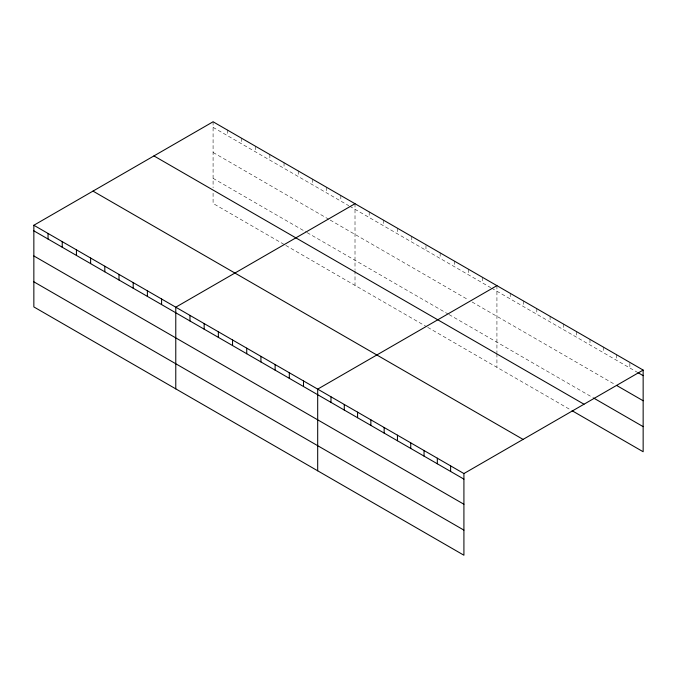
<?xml version="1.0" encoding="UTF-8"?>
<svg xmlns="http://www.w3.org/2000/svg" width="677" height="677" viewBox="0 0 677 677"><rect width="100%" height="100%" fill="white"/><g stroke="black" fill="none" stroke-linecap="round" stroke-linejoin="round"><path stroke-width="0.51" stroke-dasharray="3.38 2.54" d="M213.086 127.361L348.799 205.706M349.687 206.223L490.715 287.649M491.604 288.157L636.947 372.071M213.086 152.469L329.284 219.551M330.173 220.067L468.543 299.953M472.089 302.001L614.792 384.392M213.086 178.339L306.224 232.109M307.113 232.626L448.14 314.052M449.029 314.56L592.637 397.467M284.044 244.414L213.086 203.447L213.086 191.938M285.821 245.446L425.968 326.356M427.746 327.38L571.371 410.304M629.855 363.329L629.855 367.975M616.561 354.723L616.561 360.299M603.275 347.047L603.275 352.632M589.98 339.372L589.98 344.957M576.686 331.696L576.686 337.281M563.391 324.021L563.391 329.606M550.096 316.345L550.096 321.93M536.81 308.67L536.81 314.255M523.516 301.003L523.516 306.579M510.221 293.327L510.221 298.904M496.926 285.652L496.926 352.675M496.926 353.724L496.926 367.323M482.735 277.452L482.735 283.037M468.543 269.26L468.543 274.845M454.352 261.068L454.352 266.653M440.16 252.876L440.16 258.453M425.968 245.607L425.968 250.262M411.777 236.485L411.777 242.07M397.585 228.293L397.585 233.878M383.394 220.101L383.394 225.678M369.202 211.909L369.202 217.486M355.01 203.709L355.01 269.691M355.01 270.741L355.01 285.389M340.819 195.518L340.819 201.103M326.627 187.326L326.627 192.911M312.427 179.134L312.427 184.711M298.235 170.934L298.235 176.519M284.044 162.742L284.044 168.328M269.852 154.551L269.852 160.136M255.661 146.359L255.661 151.936M241.469 138.159L241.469 143.744M227.277 129.967L227.277 135.552M213.086 121.775L213.086 187.757"/><path stroke-width="1.02" d="M463.914 504.247L463.914 473.553L33.85 225.255L33.85 306.926L463.914 555.225L463.914 504.247L33.85 255.948M572.251 410.812L643.15 451.745L643.15 370.074L213.086 121.775L33.85 225.255M355.01 203.709L175.775 307.197L175.775 388.869M496.926 285.652L317.691 389.131L317.691 470.803M463.914 473.553L643.15 370.074M637.836 372.578L643.15 375.65M616.561 385.416L643.15 400.759M593.526 397.983L643.15 426.637M153.941 155.922L584.006 404.22M92.994 191.109L523.059 439.398M33.85 230.84L463.914 479.13M33.85 281.818L463.914 530.116M450.62 465.878L450.62 471.463M437.325 458.202L437.325 463.787M424.039 450.527L424.039 456.112M410.744 442.851L410.744 448.436M397.45 435.176L397.45 440.761M384.155 427.5L384.155 433.085M370.861 419.825L370.861 425.41M357.574 412.158L357.574 417.734M344.28 404.482L344.28 410.059M330.985 396.807L330.985 402.383M303.499 380.939L303.499 386.516M289.307 372.739L289.307 378.325M275.116 364.548L275.116 370.133M260.924 356.356L260.924 361.941M246.733 348.164L246.733 353.741M232.541 339.964L232.541 345.549M218.349 331.772L218.349 337.358M204.158 323.581L204.158 329.166M189.966 315.389L189.966 320.966M161.583 298.997L161.583 304.582M147.383 290.805L147.383 296.391M133.191 282.614L133.191 288.19M119 274.422L119 279.999M104.808 266.222L104.808 271.807M90.616 258.03L90.616 263.615M76.425 249.838L76.425 255.415M62.233 241.647L62.233 247.223M48.042 233.447L48.042 239.032"/></g></svg>
